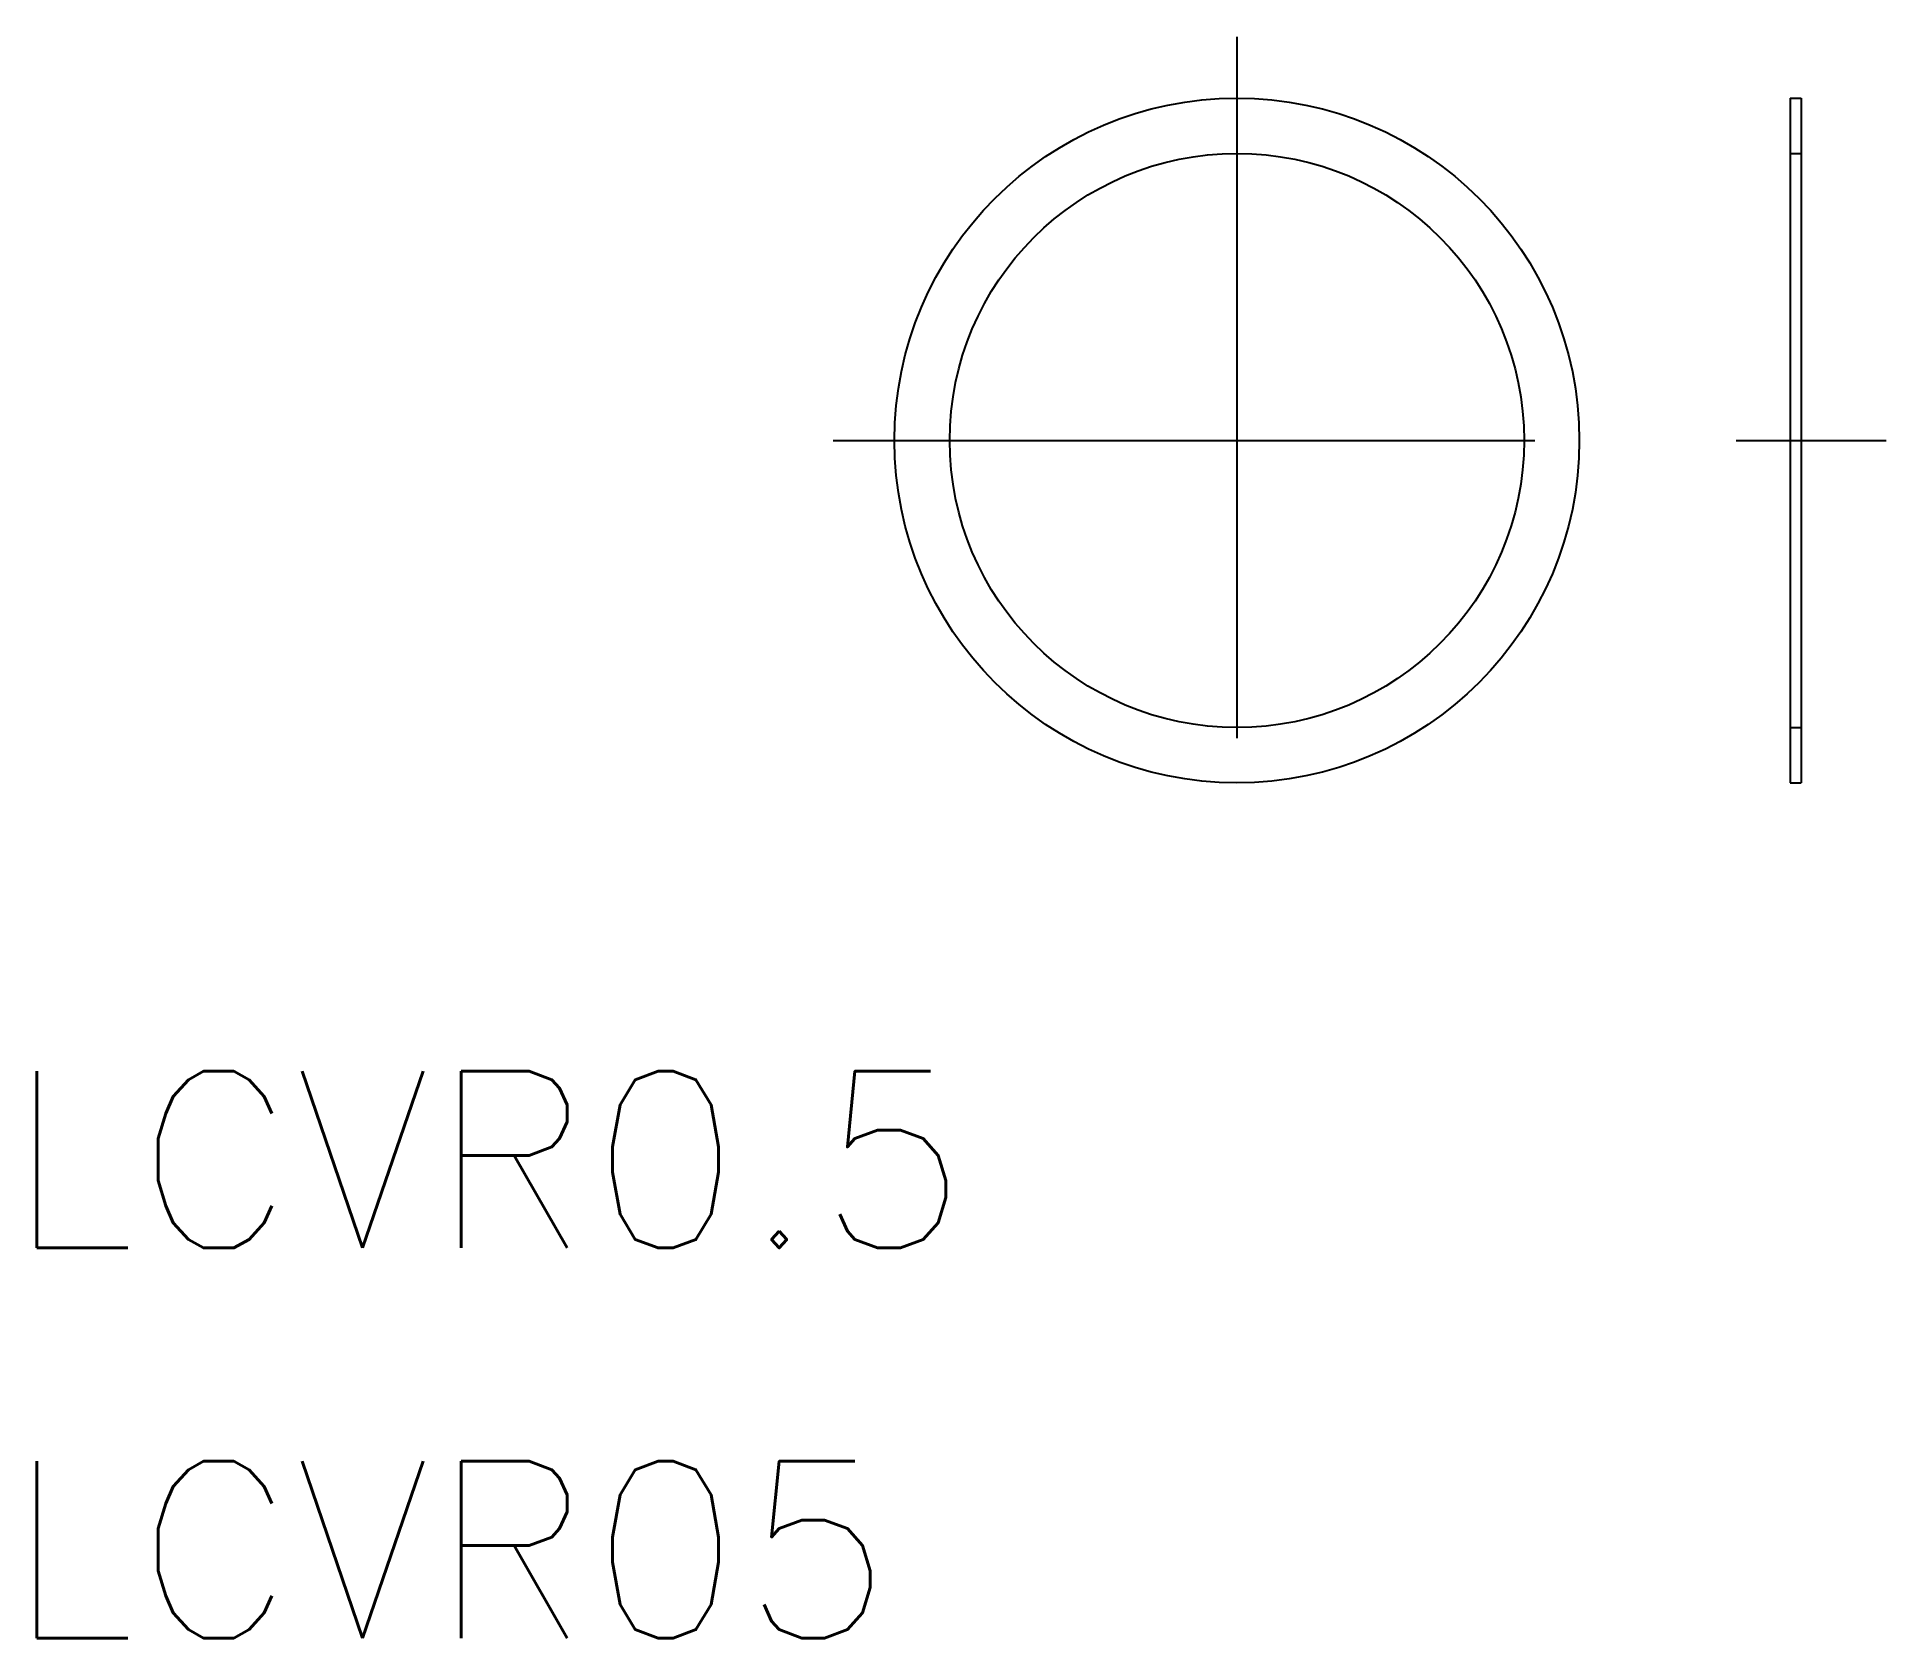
# Model space of a CAD drawing. Extents: x 14.7 to 98.4, y 32.5 to 105.
import ezdxf

# ---------------------------------------------------------------- set-up
doc = ezdxf.new("R2010")
doc.units = 0
doc.linetypes.add('CENTER', pattern=[50.8, 31.75, -6.35, 6.35, -6.35])
doc.linetypes.add('DASHED', pattern=[19.05, 12.7, -6.35])
doc.layers.get('0').update_dxf_attribs({"linetype": 'CONTINUOUS'})
doc.layers.add('CENTER', color=1, linetype='CENTER')
doc.styles.get("Standard").update_dxf_attribs({"font": 'txt.shx', "bigfont": 'bigfont.shx'})

msp = doc.modelspace()

# ---------------------------------------------------------------- linework, layer by layer
for p, q in [((94.068, 102.23), (94.068, 71.23)), ((94.068, 102.23), (94.568, 102.23)), ((94.568, 102.23), (94.568, 71.23)), ((94.068, 71.23), (94.568, 71.23))]:
    msp.add_line(p, q)
at = {"color": 3, "linetype": 'DASHED'}
for p, q in [((94.068, 99.73), (94.568, 99.73)), ((94.068, 73.73), (94.568, 73.73))]:
    msp.add_line(p, q, dxfattribs=at)
for radius in [15.5, 13]:
    msp.add_circle((69.023, 86.73), radius)
at = {"layer": 'CENTER', "color": 1, "linetype": 'CENTER'}
for p, q in [((69.023, 105), (69.023, 68.46)), ((50.753, 86.73), (87.293, 86.73)), ((91.627, 86.73), (98.409, 86.73))]:
    msp.add_line(p, q, dxfattribs=at)

# ---------------------------------------------------------------- texts
for s, p in [('LCVR0.5', (13.331, 50.17)), ('LCVR05', (13.331, 32.509))]:
    msp.add_text(s, height=8).set_placement(p)

doc.saveas('drawing.dxf')
